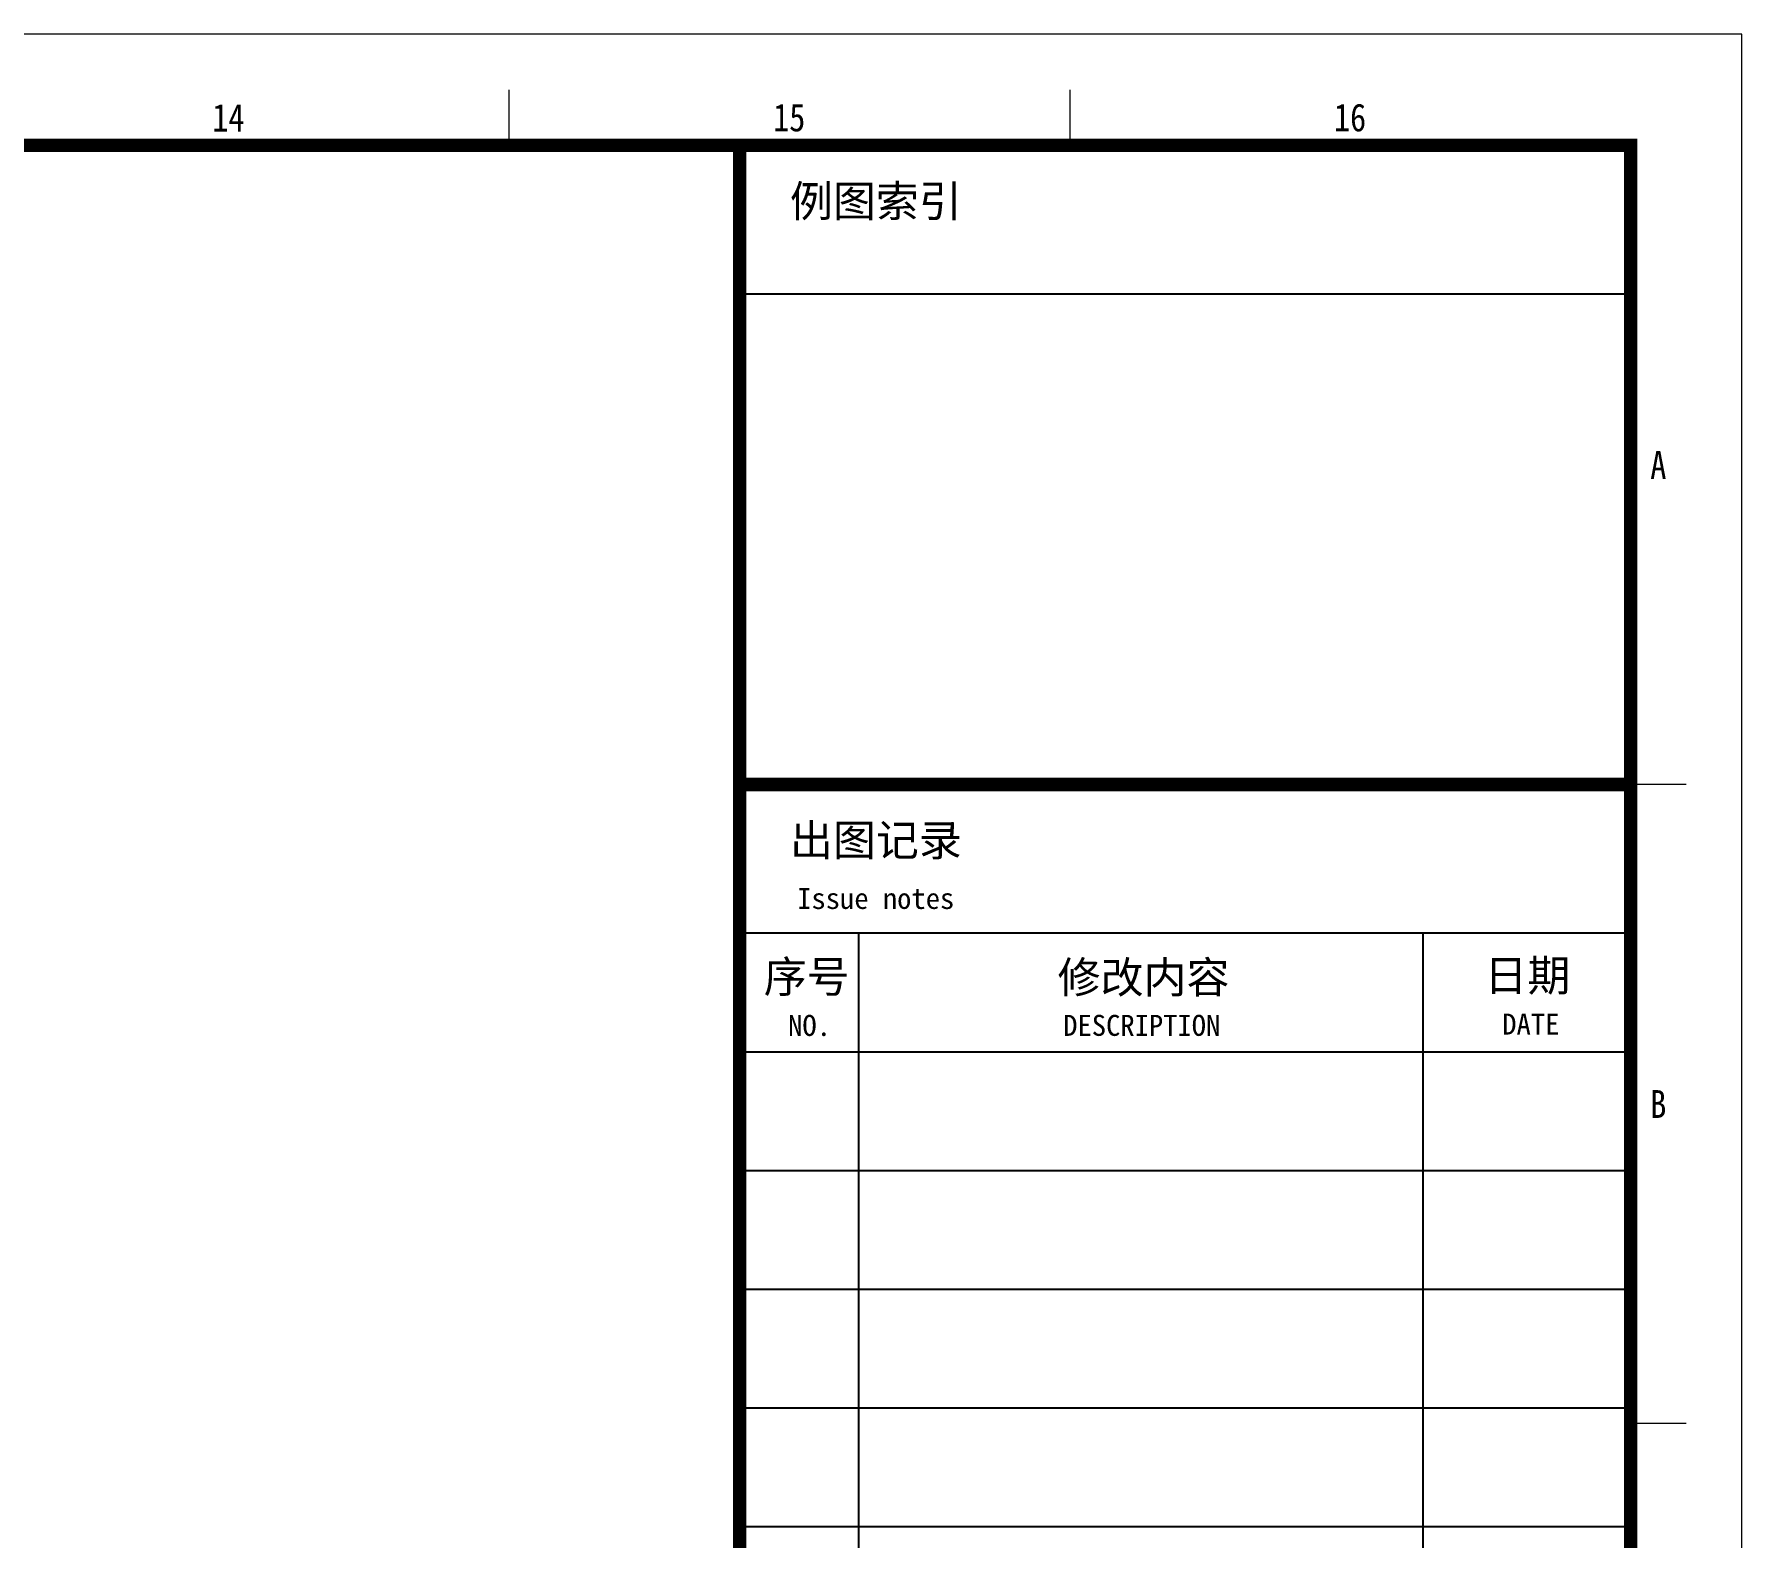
# Model space of a CAD drawing. Extents: x 802298 to 1915382, y -2285475 to -1340051.
# Drawn here: x 1426623 to 1449603, y -2216717 to -2196480 of the extents above; entities that cross this region are included whole.
import ezdxf
from ezdxf.enums import TextEntityAlignment as Align

# ---------------------------------------------------------------- set-up
doc = ezdxf.new("R2010")
doc.units = 0
doc.header["$LTSCALE"] = 1000
doc.header["$MEASUREMENT"] = 0
doc.layers.add('1', color=3, linetype='CONTINUOUS')
doc.layers.add('图框', color=7, linetype='CONTINUOUS', lineweight=5)
doc.styles.add('TKZ1', font='SIMHEI.TTF', dxfattribs={"width": 0.7})
doc.styles.add('图签栏', font='SimSun.ttf')

# ---------------------------------------------------------------- blocks, each defined once
blk = doc.blocks.new('图框')
at = {"layer": '1'}
for p, q in [((-13484, 85498), (-1498, 85498)), ((-13484, 78896), (-1498, 78896)), ((-13484, 76898), (-1498, 76898)), ((-11886, 76898), (-11886, 67310)), ((-4295, 76898), (-4295, 67310)), ((-13484, 75300), (-1498, 75300)), ((-13484, 73702), (-1498, 73702)), ((-13484, 72104), (-1498, 72104)), ((-13484, 70506), (-1498, 70506)), ((-13484, 68908), (-1498, 68908))]:
    blk.add_line(p, q, dxfattribs=at)
at = {"layer": '图框'}
for p, q in [((0, 88994), (-126000, 88994)), ((0, 0), (0, 88994)), ((-16593, 88245), (-16593, 87496)), ((-9045, 88245), (-9045, 87496)), ((-749, 78896), (-1498, 78896)), ((-749, 70296), (-1498, 70296))]:
    blk.add_line(p, q, dxfattribs=at)
at = {"layer": '图框', "const_width": 180}
blk.add_lwpolyline([(-1498, 87496), (-122254, 87496), (-122254, 1498), (-1498, 1498)], close=True, dxfattribs=at)
for points in [[(-13484, 87496), (-13484, 1498)], [(-13484, 78896), (-1498, 78896)]]:
    blk.add_lwpolyline(points, dxfattribs=at)
at = {"layer": '1', "style": '图签栏'}
for s, height, p in [('例图索引', 423.7, (-12809, 86535)), ('出图记录', 423.7, (-12809, 77935)), ('Issue notes', 282.49, (-12712, 77221)), ('序号', 423.7, (-13161, 76097)), ('修改内容', 423.7, (-9207, 76089)), ('日期', 423.7, (-3464, 76114)), ('NO.', 282.5, (-12834, 75512)), ('DESCRIPTION', 282.49, (-9132, 75513)), ('DATE', 282.5, (-3224, 75530))]:
    blk.add_text(s, height=height, dxfattribs=at).set_placement(p)
at = {"layer": '图框', "style": 'TKZ1', "width": 0.85}
for s, height, p in [('14', 374.6, (-20366, 87870)), ('15', 374.6, (-12819, 87870)), ('16', 374.6, (-5272, 87870)), ('A', 375, (-1124, 83196)), ('B', 375, (-1124, 74596))]:
    blk.add_text(s, height=height, dxfattribs=at).set_placement(p, align=Align.MIDDLE)

msp = doc.modelspace()

# ---------------------------------------------------------------- block references
at = {"layer": '图框'}
msp.add_blockref('图框', (1449602.6, -2285474.5), dxfattribs=at)

doc.saveas('drawing.dxf')
